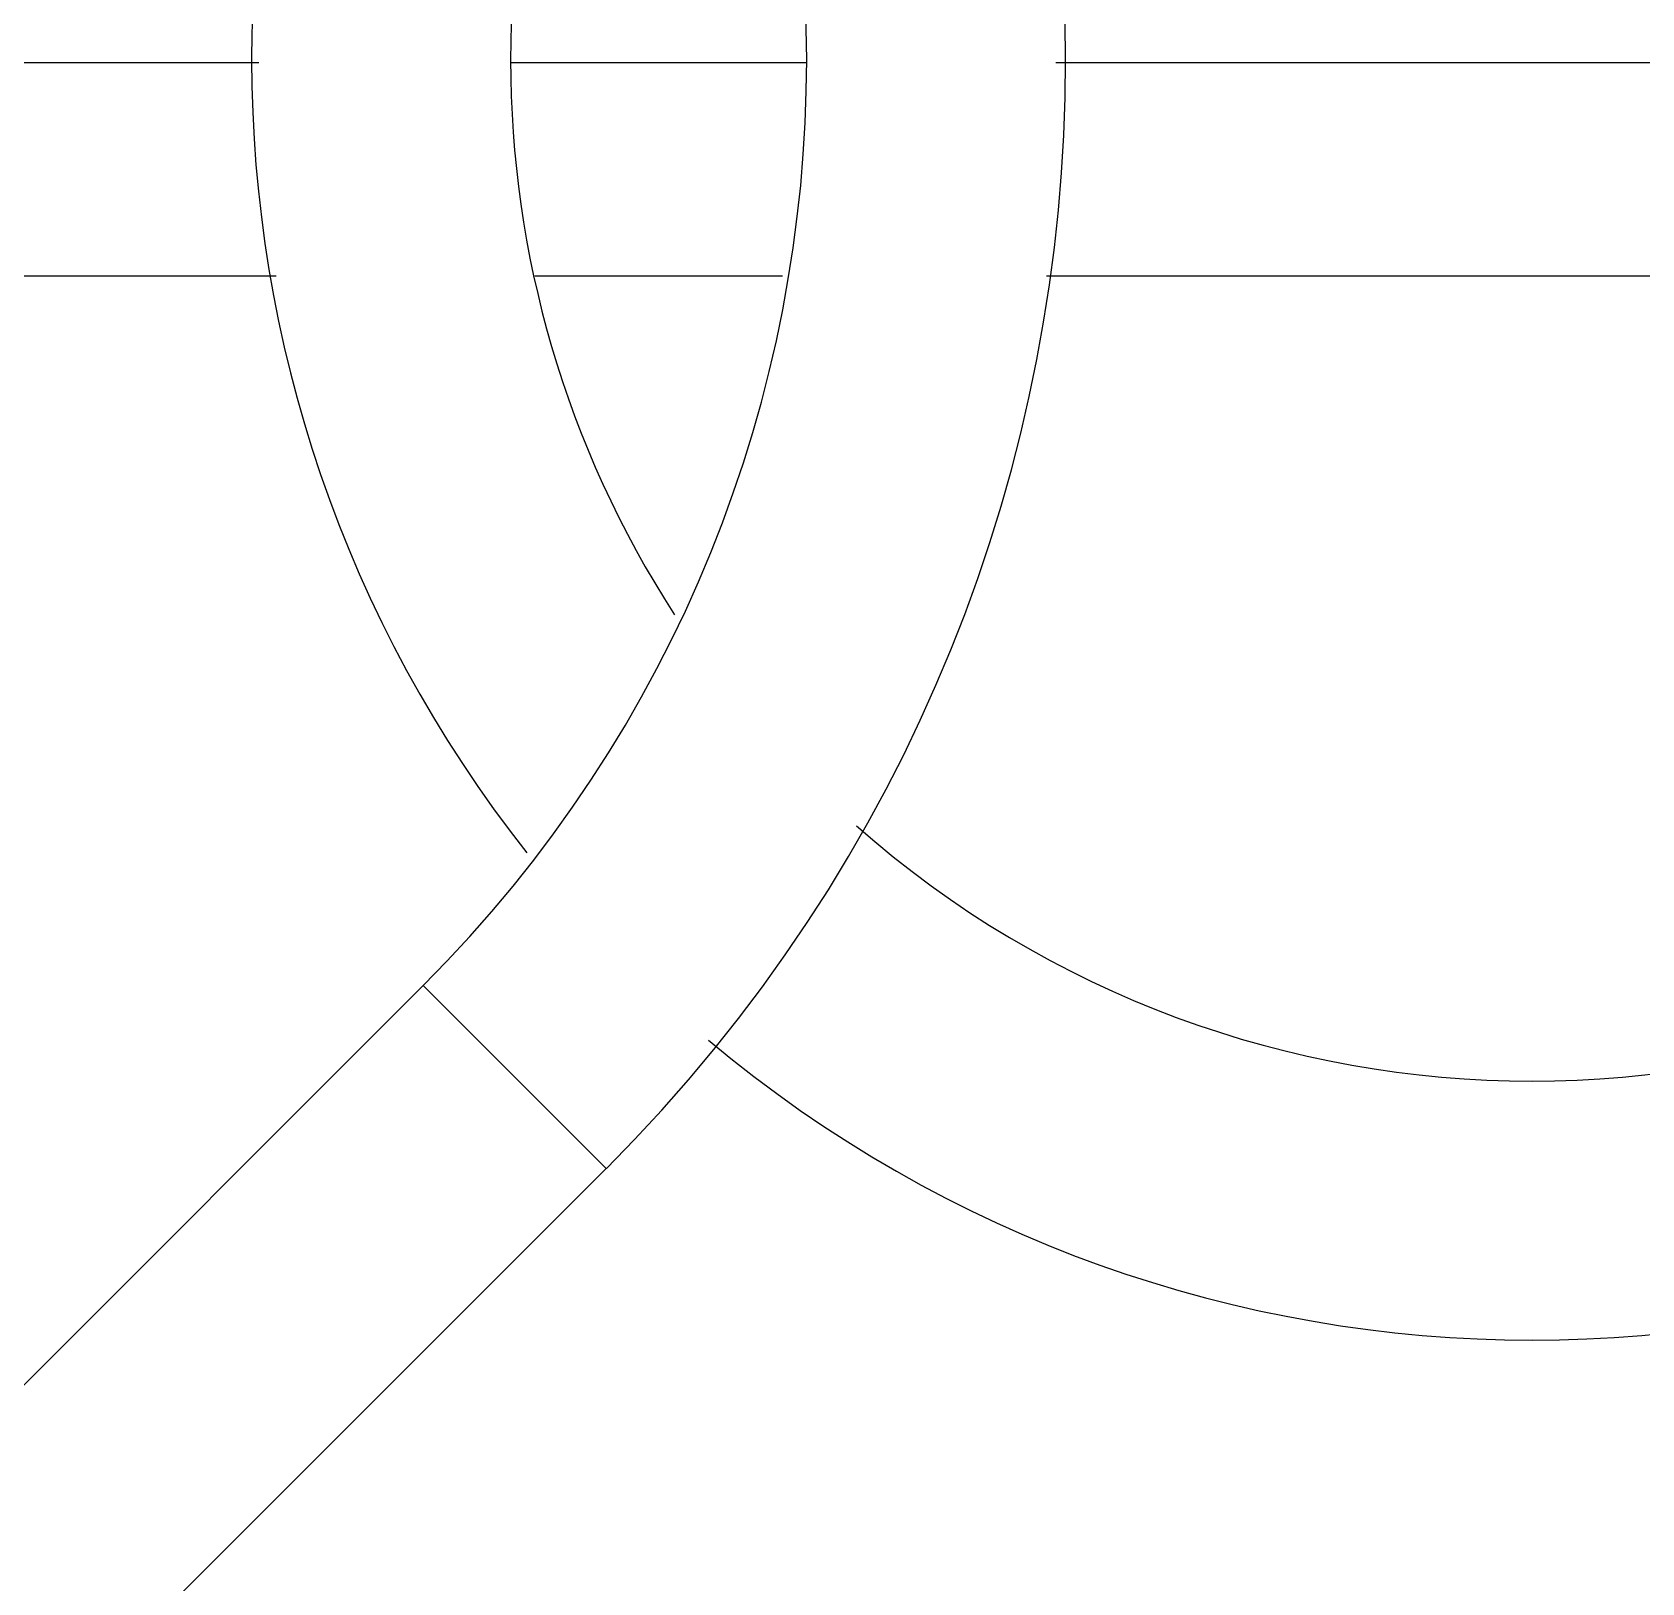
# Model space of a CAD drawing. Header units: millimetres. Extents: x -3 to 101, y -1 to 128.
# Drawn here: x 9.247 to 10.366, y 37.641 to 38.719 of the extents above; entities that cross this region are included whole.
import ezdxf

# ---------------------------------------------------------------- set-up
doc = ezdxf.new("R2010")
doc.units = ezdxf.units.MM

msp = doc.modelspace()

# ---------------------------------------------------------------- linework, layer by layer
for p, q in [((8.8802, 38.6981), (9.4049, 38.6981)), ((9.5802, 38.6981), (9.7856, 38.6981)), ((9.9589, 38.6981), (10.6144, 38.6981)), ((8.8948, 38.55), (9.417, 38.55)), ((9.5969, 38.55), (9.7691, 38.55)), ((9.9526, 38.55), (10.6274, 38.55)), ((9.5193, 38.0565), (5.3829, 33.9202)), ((9.6465, 37.9293), (9.5193, 38.0565)), ((9.6465, 37.9293), (5.5102, 33.793))]:
    msp.add_line(p, q)
for centre, radius, start, end in [((8.8758, 38.7), 1.09, 315, 45), ((8.8758, 38.7), 0.91, 315, 45), ((10.29, 38.7), 0.89, 141.72, 218.28), ((10.29, 38.7), 0.71, 147.0841, 212.9159), ((10.29, 38.7), 0.71, 228.599, 311.401), ((10.29, 38.7), 0.89, 229.9644, 310.0356)]:
    msp.add_arc(centre, radius, start, end)

doc.saveas('drawing.dxf')
